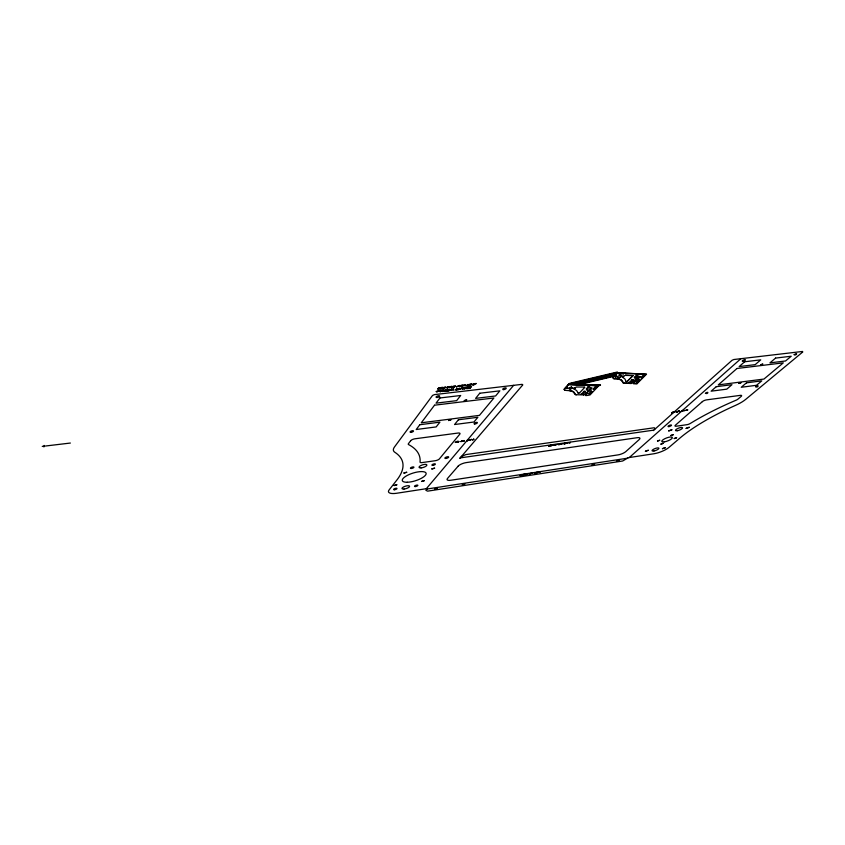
<?xml version="1.0" encoding="UTF-8"?>
<svg xmlns="http://www.w3.org/2000/svg" width="845" height="845" viewBox="0 0 845 845"><rect width="100%" height="100%" fill="white"/><g stroke="black" fill="none" stroke-linecap="round" stroke-linejoin="round"><path stroke-width="1.27" d="M617.093 372.74L646.531 374.208L637.056 383.672L633.116 383.567L635.313 381.338L634.014 381.116L631.173 383.493L624.001 383.186A4.5 1.51 -21.1 0 1 622.945 382.531L621.202 380.007L618.139 378.898M588.342 386.028L588.247 386.271M615.678 378.106L615.582 378.359M619.068 374.662L619.279 374.356M623.198 374.525L622.923 374.789M613.924 378.571C621.476 377.947 613.238 380.239 612.952 377.831A5.44 1.848 -21.1 0 1 613.312 377.187L617.938 372.687M646.478 374.293L617.558 372.867L568.474 384.412L569.826 383.313L617.389 372.011M43.908 446.931L44.183 445.431M636.327 374.705L636.581 374.441M679.729 411.568L679.612 411.695M584.666 387.021L576.174 387.021L574.41 389.133L576.67 390.601L578.033 393.009M616.417 376.31L615.382 376.648L616.406 376.49M568.548 384.401L564.354 388.901A5.45 1.891 -20.3 0 0 564.059 389.545C566.065 391.848 573.269 388.615 575.181 394.024A4.521 1.542 -20.4 0 0 576.353 394.657L576.11 394.721A4.521 1.542 -20.4 0 1 574.938 394.087L572.868 391.605L568.896 390.474M580.631 384.285L600.51 385.077L598.883 385.637L568.579 384.422L564.608 388.837A5.45 1.891 -20.3 0 0 564.312 389.482L564.904 390.232M579.586 392.84L584.729 387.422M625.553 375.064L633.169 375.581L626.979 381.623L632.916 375.603L624.835 375.37L622.934 377.493L624.951 379.014L626.029 381.465M426.334 488.695L513.654 385.331M567.396 388.14C568.072 386.566 565.305 388.922 567.196 388.383M616.596 373.68A5.63 1.922 -21 0 0 614.875 373.934L574.104 383.778L578.645 383.852A5.482 1.912 -20.6 0 0 580.779 383.588L615.044 375.328M571.495 388.309L571.643 388.14A3.602 1.246 -20.3 0 0 571.896 387.644L571.357 387.137M574.389 388.394C574.769 386.704 572.35 389.661 574.505 388.446M574.378 383.852L578.645 383.852M578.508 384.01A5.482 1.912 -20.5 0 0 580.631 383.746L580.779 383.588M584.096 391.246L581.899 393.643L583.166 393.685M588.416 386.556L586.177 388.985L587.455 389.038M582.987 393.685L585.374 391.298L584.043 391.32M587.275 389.027L589.694 386.609L588.352 386.619M590.57 387.939L587.338 391.446L588.796 391.488M598.883 385.637L590.053 394.942C578.931 397.287 591.711 392.038 586.187 392.661M588.606 391.488L592.039 387.992L590.518 388.003M585.606 394.868L587.697 392.809M590.887 391.488L588.669 393.876L589.926 393.918M589.747 393.907L592.155 391.531L590.824 391.552M594.056 389.281L596.496 386.873L595.165 386.883L592.979 389.239L594.246 389.281M616.301 376.437L616.787 375.93L616.206 375.856M620.684 376.69L621.297 376.215A5.186 1.764 -21.1 0 0 621.582 375.624L620.642 374.979A1.563 0.528 -21.1 0 0 620.241 375L617.579 376.68A5.186 1.764 -21.1 0 0 617.294 377.261L617.991 377.968L620.188 377.219M621.128 376.416L620.462 376.891M617.357 372.56L568.59 384.137M632.018 379.722L629.662 382.141L630.888 382.193L633.243 379.775L631.954 379.785M636.634 374.99L634.236 377.44L635.461 377.504L637.859 375.053L636.56 375.064M630.708 382.193L633.243 379.775M635.282 377.493L637.859 375.053M636.327 379.996L639.961 376.479L636.507 380.007L635.113 379.944L638.566 376.416L639.961 376.479M521.08 474.816L520.446 475.471L521.471 474.763M638.514 380.018L636.148 382.426L637.352 382.479L639.718 380.07L638.45 380.081M637.172 382.468L639.718 380.07M641.777 377.799L644.355 375.37L641.946 377.81L640.742 377.747L643.14 375.307L644.355 375.37M555.746 445.061L557.267 444.385M629.282 457.536L740.896 358.681M589.863 394.235L589.842 394.467M634.975 378.539L634.817 378.866M637.373 382.753L637.214 383.038M616.554 376.374L615.72 376.786M571.558 388.425L569.931 389.165L569.181 388.668A3.591 1.246 -20.3 0 1 569.435 388.172L571.4 387.084M620.452 377.028L619.364 377.599M473.538 439.58L473.992 439.157L472.292 440.044L473.696 439.189L473.073 439.622M591.109 390.496L591.225 390.2M638.82 379.014L638.947 378.718M567.111 388.351L567.861 387.728L567.248 387.559M567.513 388.193L566.826 388.489M464.444 440.995L464.38 440.953M570.016 442.833L570.396 442.347L569.276 443.213M622.68 376.965C624.402 375.317 620.779 377.229 622.765 376.997M569.16 387.95L568.981 388.267M571.009 387.158L572.149 387.591A3.602 1.246 -20.3 0 1 571.896 388.077L572.435 388.045L570.143 389.122M562.083 444.29L562.062 444.1M587.053 390.063L586.895 390.379M581.106 393.897L580.916 394.214M597.235 386.366L597.077 386.693M619.617 378.285L619.406 378.613M532.551 473.506L532.73 473.453M628.881 382.394L628.669 382.711M645.147 374.874L644.925 375.191M586.314 392.598L583.599 394.953M579.11 393.157L578.128 393.105M573.818 388.742L574.822 388.098L574.241 387.823M622.395 377.102L623.43 376.447L622.955 376.152M619.322 377.673L618.54 377.916M620.241 375L620.895 374.916M622.945 382.531L623.188 382.468A4.5 1.51 -21.1 0 0 624.244 383.123L631.416 383.429M633.877 381.179L635.313 381.169M624.687 373.025L625.48 373.067M580.631 383.746L614.811 375.581M600.362 385.236L579.987 384.422L614.178 376.247M613.755 376.902L617.23 372.846M568.083 384.686L598.566 385.816M535.17 472.968L536.237 472.799L534.558 473.38L536.976 472.292L535.265 472.873M427 489.012L627.867 458.138M460.504 457.853L653.66 430.147M653.343 430.612L732.055 360.287L733.861 359.516L802.528 351.457L802.75 351.985L745.681 399.389A18.907 5.45 -21.9 0 1 735.467 405.399A99.097 26.206 -21.7 0 0 679.971 438.037L668.923 447.449A11.714 3.264 -20.6 0 1 653.85 453.765L628.384 457.673L622.659 461L427.623 491.146L425.88 490.332L427.401 488.537L396.717 493.248A12.844 4.088 -17.1 0 1 389.112 489.931L396.833 480.076A117.275 39.229 -15.3 0 0 394.837 452.286A20.998 7.288 -17.4 0 1 394.467 447.016L432.524 395.481L434.404 394.615L522.136 384.338L522.812 384.876L459.764 458.412L461.761 456.384L465.88 454.578L654.252 427.75L655.245 428.732M564.713 443.498L566.509 442.886L563.953 444.058L564.882 443.118L564.291 443.921L565.453 443.551L564.608 443.604M467.465 440.414L468.436 440.351L466.82 440.889L467.676 439.886L467.179 440.741L469.493 439.632L467.56 440.298M673.74 412.434L675.113 411.927L674.12 412.085M673.38 412.582L674.574 412.033M681.366 411.483L683.975 410.311L682.454 410.522M685.369 410.121L684.513 410.881M457.958 441.681L459.12 441.491L457.282 442.199L458.127 441.185L457.652 442.041L458.497 441.608M42.25 446.392L44.943 446.075M45.841 445.97L70.378 443.044M576.11 394.721L583.842 394.9M626.979 381.623L626.156 381.581M633.349 383.514L637.056 383.672M616.839 378.771L617.748 378.761M617.505 378.824L621.455 379.944L623.188 382.468M620.853 375L621.339 375.687A5.186 1.764 -21 0 1 621.054 376.268M613.702 378.549L613.206 377.778A5.44 1.848 -21.1 0 1 613.554 377.123M616.512 461.148L618.931 460.314L616.512 461.148M421.518 481.449L424.222 480.699L421.518 481.449M440.118 390.316L440.097 391.837L443.107 389.967L440.118 390.316M443.889 387.802L444.914 387.369L443.889 387.802M464.275 400.636L466.82 399.917L464.285 400.593M440.53 390.897L440.446 391.636L441.608 390.77L440.53 390.897M451.008 389.883L448.125 390.908L449.382 389.239L449.244 389.936L452.181 388.922L450.459 389.809L451.008 389.883M434.71 489.118L437.33 488.347L434.71 489.118M462.405 440.763L460.99 441.618L462.405 440.763M461.064 388.721L458.18 389.735L459.458 388.077L459.31 388.763L465.225 387.411L462.659 389.218L462.289 387.749L460.514 388.647L461.064 388.721M738.952 383.44L741.139 382.627L738.974 383.376M448.526 420.546L450.987 419.828L448.558 420.461M551.109 445.23L548.975 446.213L551.109 445.23M462.669 388.32L462.553 389.07L463.736 388.204L462.669 388.32M645.411 451.272L648.453 450.227L645.422 451.23M456.342 386.767C459.532 386.376 458.951 385.257 456.342 386.767M657.505 441.037L659.861 440.224L657.516 441.005M760.616 364.871L762.866 364.026L760.627 364.829M670.919 435.502L673.285 434.679L670.919 435.502M660.927 444.143L663.251 443.308L660.938 444.111M662.448 448.684L665.469 447.649L662.459 448.642M472.408 384.528L473.591 384.443L471.932 384.802L473.929 383.915L472.408 384.528M668.722 430.887L671.87 429.809L668.722 430.887M461.275 441.354L462.109 441.101L461.275 441.354M467.232 387.179L467.053 388.457L468.542 387.021L467.243 388.679L466.683 388.742L466.884 387.433L464.254 389.027L465.553 387.369L464.845 388.732L467.232 387.179M674.247 438.555L676.591 437.742L674.247 438.555M686.129 428.373L689.245 427.295L686.129 428.373M394.066 485.548L396.801 484.819L394.066 485.548M431.837 468.943L434.583 468.162L431.837 468.943M592.187 464.866L594.637 464.085L592.197 464.834M403.91 473.01L406.698 472.281L403.91 473.01M530.861 473.358L529.562 474.087L530.861 473.358M450.596 390.073L448.684 390.675L450.596 390.073M462.331 484.84L464.908 484.079L462.373 484.755M460.652 388.901L458.74 389.503L460.652 388.901M560.161 443.942L558.777 444.724L560.161 443.942M439.675 388.087L439.442 388.996L440.266 388.901L441.312 387.496L438.386 388.848L438.703 387.792L437.657 389.207L439.675 388.087M539.828 472.08C540.441 472.133 540.568 472.281 539.828 472.08M522.273 474.901L524.101 474.436L522.273 474.901M529.836 473.865L530.575 473.644L529.836 473.865M448.505 386.978C443.646 388.436 450.522 387.718 446.994 387.887C451.874 386.313 444.544 387.147 448.505 386.978M436.263 391.52C437.108 393.157 437.383 390.749 439.21 391.203L439.664 390.58L438.534 390.474L436.263 391.52M450.427 387.01C452.424 388.035 452.624 384.866 450.427 387.01M452.508 386.778C454.399 387.76 454.874 384.591 452.508 386.778M551.246 445.473L553.148 444.988L551.246 445.473M559.073 444.491L559.844 444.248L559.073 444.491M523.815 474.457L522.432 475.112L523.815 474.457M443.371 387.844L444.681 388.394L445.737 386.978L443.371 387.844M457.113 441.481L456.818 442.262L457.303 441.333L455.18 442.484L457.113 441.481M469.25 384.855L470.961 384.084L468.119 385.69L469.725 384.232L469.25 384.855M552.852 445.009L551.394 445.706L552.852 445.009M459.342 385.985L462.13 385.098L461.095 386.133L458.518 386.45L459.807 385.373L459.342 385.985M462.637 385.605L465.426 384.718L464.391 385.753L461.814 386.07L463.113 384.993L462.637 385.605M524.946 474.372C525.104 475.365 527.607 473.232 525.115 474.668C525.432 473.475 522.706 475.841 524.946 474.372M705.448 393.347C708.078 394.689 709.282 390.327 705.448 393.347M554.024 444.945C554.077 445.431 555.756 445.114 555.271 444.502C554.278 445.093 551.912 445.811 554.024 444.945M677.975 411.283L676.518 412.075L677.975 411.283M463.028 440.963L464.285 440.53L462.68 441.407L464.021 440.53L463.028 440.963M450.966 386.925L451.737 386.841L450.966 386.925M453.047 386.693L453.818 386.598L453.047 386.693M686.668 410.205L687.45 409.952L686.668 410.205M676.845 411.832L677.605 411.599L676.845 411.832M755.779 386.778C758.187 388.087 759.655 383.82 755.779 386.778M794.173 354.689C796.529 356.199 798.356 351.478 794.173 354.689M531.368 473.506L532.477 473.137L531.368 473.506M682.855 410.987L681.714 411.346L682.855 410.987M560.668 444.121L561.598 443.731L560.668 444.121M673.56 411.874L671.627 412.825L673.56 411.874M686.267 410.385L687.693 409.931L686.267 410.385M522.125 474.795L520.108 475.608L522.125 474.795M550.834 445.389L549.324 446.065L550.834 445.389M440.984 388.594L440.984 388.594M441.85 387.433L441.09 388.457L441.85 387.433M442.896 387.306L441.85 388.721L442.896 387.306M443.445 389.925L442.188 391.594L445.283 390.041L444.702 391.309L445.959 389.64L442.864 391.193L443.445 389.925M419.817 424.729L416.226 429.513L436.178 426.915L439.896 422.151L419.817 424.729M434.51 405.199L421.275 422.796L479.453 415.37L493.902 397.984L434.51 405.199M439.949 397.963L436.052 403.149L456.649 400.657L460.673 395.502L439.949 397.963M445.315 391.055L447.692 390.96L446.783 390.886L447.892 389.418L445.315 391.055M448.97 387.348C449.36 388.7 451.716 384.824 448.97 387.348M410.649 440.741L408.452 443.646A3.517 1.225 -17.4 0 0 408.536 444.565A127.986 42.852 -15.4 0 1 420.049 461.993A3.348 1.12 -17.5 0 0 422.13 462.585L435.281 460.705A3.338 1.109 -17.7 0 0 439.411 458.877L459.807 434.15A3.464 1.194 -18.2 0 0 457.979 433.052L414.99 438.787A3.528 1.236 -17.5 0 0 410.649 440.741M455.191 385.901L454.124 387.306L455.191 385.901M453.48 388.763L450.987 390.57L453.036 389.619L453.892 390.232L453.48 388.763M456.786 388.383L455.508 390.052L457.789 389.608L456.078 389.798L458.106 388.922L456.617 389.091L456.786 388.383M560.436 444.153L561.788 443.604L560.436 444.153M465.87 385.742L467.781 385.732L467.19 385.584L468.098 384.422L465.87 385.742M469.218 386.947L467.919 388.605L470.179 388.341L468.489 388.362L470.76 387.454L469.038 387.654L469.482 387.094L471.552 386.672L469.218 386.947M470.57 385.183L470.57 385.183M471.468 384.031L470.676 385.045L471.468 384.031M474.52 383.683L473.422 385.088L476.284 383.482L474.52 383.683M458.391 419.775L454.568 424.528L473.939 422.014L477.869 417.282L458.391 419.775M479.759 393.231L475.619 398.375L495.592 395.967L499.839 390.844L479.759 393.231M678.387 411.483L679.338 411.082L678.387 411.483M470.095 440.118L471.404 439.368L470.095 440.118M458.18 466.123L447.438 478.534A6.327 1.986 -17.9 0 0 450.818 480.256L618.117 454.874A5.968 1.711 -20.2 0 0 625.765 451.642L639.169 439.601A6.084 1.774 -20.5 0 0 637.098 437.71L466.25 462.595A6.454 2.07 -18.1 0 0 458.18 466.123M678.165 411.515L679.538 410.955L678.165 411.515M527.069 473.813L526.224 474.658L528.474 473.601L526.636 474.446L527.069 473.813M537.42 472.672L538.624 472.038L537.42 472.672M566.932 443.329L568.21 442.643L566.932 443.329M716.233 386.704L711.12 391.182L726.784 389.154L731.96 384.686L716.233 386.704M736.988 368.483L718.292 384.887L763.933 379.067L783.294 362.864L736.988 368.483M744.635 361.766L739.153 366.572L755.176 364.649L760.722 359.854L744.635 361.766M702.353 401.65L675.398 425.225A3.074 0.887 -21.1 0 0 676.306 426.207L686.996 424.676A3.063 0.877 -21.2 0 0 690.407 423.398A108.614 28.867 -21.7 0 1 736.079 400.213A3.158 0.908 -21.9 0 0 737.907 399.157L741.128 396.453A3.169 0.919 -22 0 0 740.4 395.354L706.515 399.875A3.2 0.951 -21.6 0 0 702.353 401.65M746.473 382.827L741.245 387.274L756.497 385.288L761.789 380.863L746.473 382.827M775.573 358.09L769.953 362.864L785.544 360.984L791.216 356.231L775.573 358.09M407.258 482.252A12.453 4.024 -17.3 0 0 426.102 474.045A12.453 4.024 -17.3 0 0 409.276 474.467A12.453 4.024 -17.3 0 0 407.258 482.252M503.768 389.608A1.848 0.676 -19.3 0 0 506.239 388.151A1.848 0.676 -19.3 0 0 503.462 388.478A1.848 0.676 -19.3 0 0 503.768 389.608M436.812 397.509A1.891 0.708 -18.1 0 0 439.685 396.199A1.891 0.708 -18.1 0 0 437.15 396.136A1.891 0.708 -18.1 0 0 436.812 397.509M474.7 423.968A1.753 0.613 -18.6 0 0 477.383 422.775A1.753 0.613 -18.6 0 0 475.101 422.753A1.753 0.613 -18.6 0 0 474.7 423.968M410.797 432.323A1.796 0.644 -17.5 0 0 413.511 431.108A1.796 0.644 -17.5 0 0 411.061 431.098A1.796 0.644 -17.5 0 0 410.797 432.323M742.935 361.269A1.722 0.539 -22.6 0 0 745.459 359.917A1.722 0.539 -22.6 0 0 743.188 360.181A1.722 0.539 -22.6 0 0 742.935 361.269M664.254 441.882A5.672 1.605 -20.8 0 0 672.398 437.678A5.672 1.605 -20.8 0 0 664.55 438.83A5.672 1.605 -20.8 0 0 664.254 441.882M404.037 489.044A3.971 1.257 -17.2 0 0 409.593 486.287A3.971 1.257 -17.2 0 0 403.73 486.857A3.971 1.257 -17.2 0 0 404.037 489.044M421.106 467.898A4.109 1.352 -17.5 0 0 426.905 464.993A4.109 1.352 -17.5 0 0 420.884 465.521A4.109 1.352 -17.5 0 0 421.106 467.898M677.458 430.696A3.771 1.077 -21 0 0 682.559 427.823A3.771 1.077 -21 0 0 677.067 428.848A3.771 1.077 -21 0 0 677.458 430.696M654.019 450.966A3.633 1.014 -20.6 0 0 658.889 448.23A3.633 1.014 -20.6 0 0 653.523 449.265A3.633 1.014 -20.6 0 0 654.019 450.966M394.583 489.72A1.774 0.56 -17 0 0 397.013 488.484A1.774 0.56 -17 0 0 394.361 488.759A1.774 0.56 -17 0 0 394.583 489.72M415.391 486.551A1.753 0.56 -17.3 0 0 417.852 485.326A1.753 0.56 -17.3 0 0 415.275 485.579A1.753 0.56 -17.3 0 0 415.391 486.551M411.378 468.479A1.838 0.602 -17.3 0 0 413.944 467.19A1.838 0.602 -17.3 0 0 411.251 467.422A1.838 0.602 -17.3 0 0 411.378 468.479M432.82 465.373A1.817 0.592 -17.7 0 0 435.386 464.095A1.817 0.592 -17.7 0 0 432.735 464.317A1.817 0.592 -17.7 0 0 432.82 465.373M445.991 458.444A1.996 0.655 -17.9 0 0 448.684 456.987A1.996 0.655 -17.9 0 0 445.674 457.346A1.996 0.655 -17.9 0 0 445.991 458.444M668.997 426.588A1.848 0.539 -21 0 0 671.479 425.162A1.848 0.539 -21 0 0 668.775 425.669A1.848 0.539 -21 0 0 668.997 426.588"/></g></svg>
